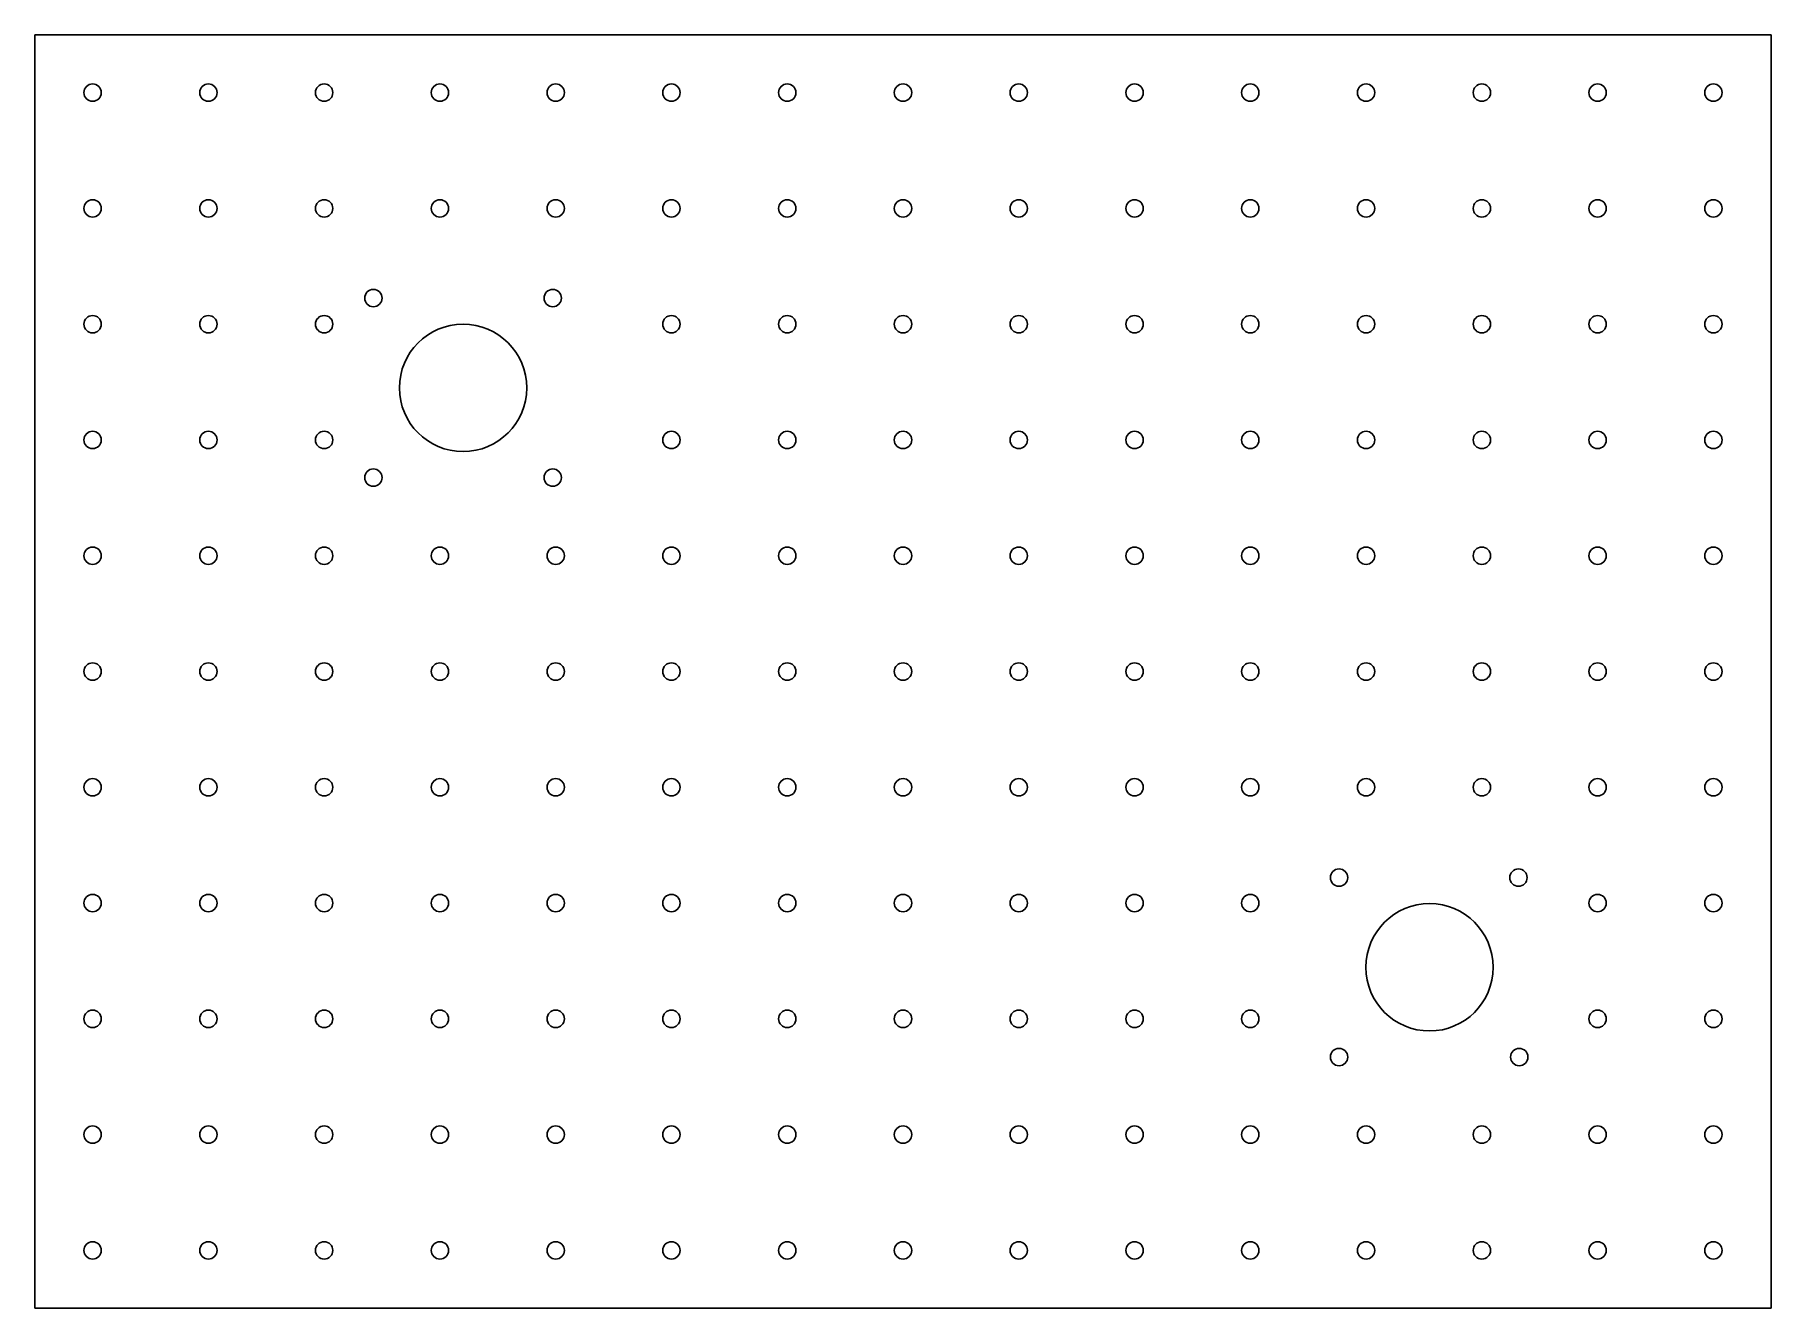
# Model space of a CAD drawing. Header units: millimetres. Extents: x 0 to 300, y -27 to 193.
import ezdxf

# ---------------------------------------------------------------- set-up
doc = ezdxf.new("R2010")
doc.units = ezdxf.units.MM

msp = doc.modelspace()

# ---------------------------------------------------------------- linework, layer by layer
at = {"color": 7, "linetype": 'Continuous', "lineweight": 25}
for p, q in [((0, 193.32), (0, -26.68)), ((300, 193.32), (0, 193.32)), ((300, 193.32), (300, -26.68)), ((300, -26.68), (0, -26.68))]:
    msp.add_line(p, q, dxfattribs=at)
for centre, radius in [((10, 183.32), 1.5), ((30, 183.32), 1.5), ((50, 183.32), 1.5), ((70, 183.32), 1.5), ((90, 183.32), 1.5), ((110, 183.32), 1.5), ((130, 183.32), 1.5), ((150, 183.32), 1.5), ((170, 183.32), 1.5), ((190, 183.32), 1.5), ((210, 183.32), 1.5), ((230, 183.32), 1.5), ((250, 183.32), 1.5), ((270, 183.32), 1.5), ((290, 183.32), 1.5), ((10, 163.32), 1.5), ((30, 163.32), 1.5), ((50, 163.32), 1.5), ((70, 163.32), 1.5), ((90, 163.32), 1.5), ((110, 163.32), 1.5), ((130, 163.32), 1.5), ((150, 163.32), 1.5), ((170, 163.32), 1.5), ((190, 163.32), 1.5), ((210, 163.32), 1.5), ((230, 163.32), 1.5), ((250, 163.32), 1.5), ((270, 163.32), 1.5), ((290, 163.32), 1.5), ((58.5, 147.82), 1.5), ((89.5, 147.82), 1.5), ((10, 143.32), 1.5), ((30, 143.32), 1.5), ((50, 143.32), 1.5), ((110, 143.32), 1.5), ((130, 143.32), 1.5), ((150, 143.32), 1.5), ((170, 143.32), 1.5), ((190, 143.32), 1.5), ((210, 143.32), 1.5), ((230, 143.32), 1.5), ((250, 143.32), 1.5), ((270, 143.32), 1.5), ((290, 143.32), 1.5), ((74, 132.32), 11), ((10, 123.32), 1.5), ((30, 123.32), 1.5), ((50, 123.32), 1.5), ((110, 123.32), 1.5), ((130, 123.32), 1.5), ((150, 123.32), 1.5), ((170, 123.32), 1.5), ((190, 123.32), 1.5), ((210, 123.32), 1.5), ((230, 123.32), 1.5), ((250, 123.32), 1.5), ((270, 123.32), 1.5), ((290, 123.32), 1.5), ((58.5, 116.82), 1.5), ((89.5, 116.82), 1.5), ((10, 103.32), 1.5), ((30, 103.32), 1.5), ((50, 103.32), 1.5), ((70, 103.32), 1.5), ((90, 103.32), 1.5), ((110, 103.32), 1.5), ((130, 103.32), 1.5), ((150, 103.32), 1.5), ((170, 103.32), 1.5), ((190, 103.32), 1.5), ((210, 103.32), 1.5), ((230, 103.32), 1.5), ((250, 103.32), 1.5), ((270, 103.32), 1.5), ((290, 103.32), 1.5), ((10, 83.32), 1.5), ((30, 83.32), 1.5), ((50, 83.32), 1.5), ((70, 83.32), 1.5), ((90, 83.32), 1.5), ((110, 83.32), 1.5), ((130, 83.32), 1.5), ((150, 83.32), 1.5), ((170, 83.32), 1.5), ((190, 83.32), 1.5), ((210, 83.32), 1.5), ((230, 83.32), 1.5), ((250, 83.32), 1.5), ((270, 83.32), 1.5), ((290, 83.32), 1.5), ((10, 63.32), 1.5), ((30, 63.32), 1.5), ((50, 63.32), 1.5), ((70, 63.32), 1.5), ((90, 63.32), 1.5), ((110, 63.32), 1.5), ((130, 63.32), 1.5), ((150, 63.32), 1.5), ((170, 63.32), 1.5), ((190, 63.32), 1.5), ((210, 63.32), 1.5), ((230, 63.32), 1.5), ((250, 63.32), 1.5), ((270, 63.32), 1.5), ((290, 63.32), 1.5), ((225.33, 47.72), 1.5), ((256.33, 47.72), 1.5), ((10, 43.32), 1.5), ((30, 43.32), 1.5), ((50, 43.32), 1.5), ((70, 43.32), 1.5), ((90, 43.32), 1.5), ((110, 43.32), 1.5), ((130, 43.32), 1.5), ((150, 43.32), 1.5), ((170, 43.32), 1.5), ((190, 43.32), 1.5), ((210, 43.32), 1.5), ((240.96, 32.22), 11), ((270, 43.32), 1.5), ((290, 43.32), 1.5), ((10, 23.32), 1.5), ((30, 23.32), 1.5), ((50, 23.32), 1.5), ((70, 23.32), 1.5), ((90, 23.32), 1.5), ((110, 23.32), 1.5), ((130, 23.32), 1.5), ((150, 23.32), 1.5), ((170, 23.32), 1.5), ((190, 23.32), 1.5), ((210, 23.32), 1.5), ((270, 23.32), 1.5), ((290, 23.32), 1.5), ((225.33, 16.72), 1.5), ((256.46, 16.72), 1.5), ((10, 3.32), 1.5), ((30, 3.32), 1.5), ((50, 3.32), 1.5), ((70, 3.32), 1.5), ((90, 3.32), 1.5), ((110, 3.32), 1.5), ((130, 3.32), 1.5), ((150, 3.32), 1.5), ((170, 3.32), 1.5), ((190, 3.32), 1.5), ((210, 3.32), 1.5), ((230, 3.32), 1.5), ((250, 3.32), 1.5), ((270, 3.32), 1.5), ((290, 3.32), 1.5), ((10, -16.68), 1.5), ((30, -16.68), 1.5), ((50, -16.68), 1.5), ((70, -16.68), 1.5), ((90, -16.68), 1.5), ((110, -16.68), 1.5), ((130, -16.68), 1.5), ((150, -16.68), 1.5), ((170, -16.68), 1.5), ((190, -16.68), 1.5), ((210, -16.68), 1.5), ((230, -16.68), 1.5), ((250, -16.68), 1.5), ((270, -16.68), 1.5), ((290, -16.68), 1.5)]:
    msp.add_circle(centre, radius, dxfattribs=at)

doc.saveas('drawing.dxf')
